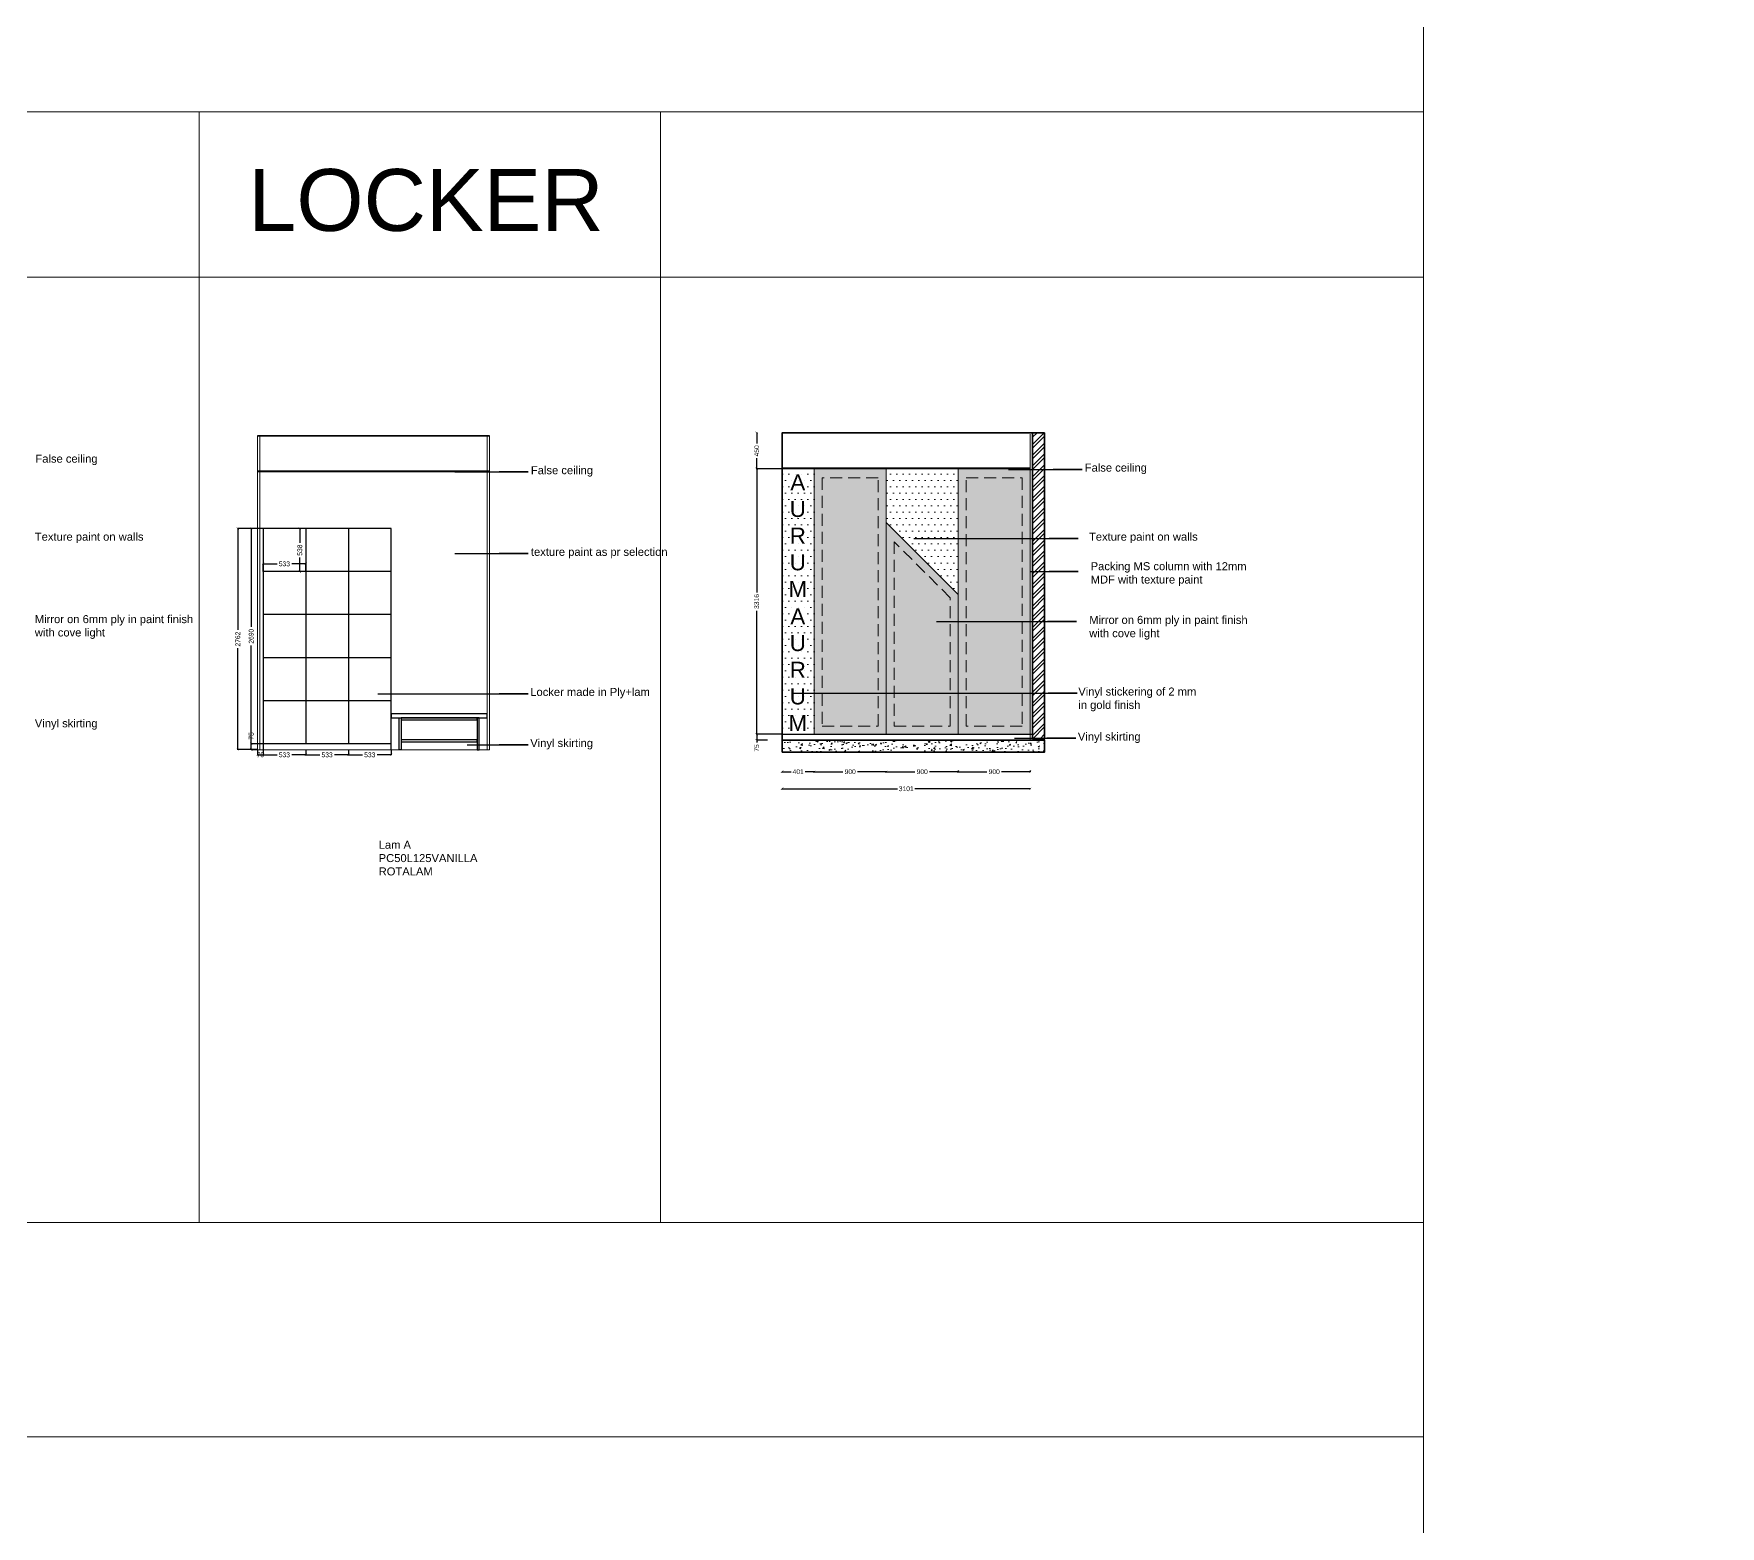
# Model space of a CAD drawing. Header units: millimetres. Extents: x 1464389 to 1998638, y -29162 to 256806.
# Drawn here: x 1645350 to 1666430, y 184258 to 202913 of the extents above; entities that cross this region are included whole.
import ezdxf

# ---------------------------------------------------------------- set-up
doc = ezdxf.new("R2010")
doc.units = ezdxf.units.MM
doc.header["$LTSCALE"] = 15
doc.header["$PDMODE"] = 35
doc.linetypes.add('DASHED', pattern=[0.75, 0.5, -0.25])
doc.layers.get('0').update_dxf_attribs({"lineweight": 5})
for name, color, linetype, lineweight in [('A-Hatch', 251, 'Continuous', 9), ('dimension', 1, 'Continuous', 25), ('false ceiling', 124, 'Continuous', 9), ('Hatch', 252, 'Continuous', 15), ('LS_DR_Wall', 5, 'Continuous', 35)]:
    doc.layers.add(name, color=color, linetype=linetype, lineweight=lineweight)
doc.layers.add('Furnitures', color=7, linetype='Continuous', lineweight=25, true_color=0x753b00)
doc.layers.add('Lighting', color=7, linetype='DASHED', lineweight=9, true_color=0xff870f)
doc.layers.add('LS_DR_Skirting', color=154, linetype='Continuous')
doc.layers.add('Text', color=250, linetype='Continuous')
doc.layers.add('TEXTS', color=7, linetype='Continuous', true_color=0x636466)
doc.styles.add('ARIAL', font='arial.ttf')
doc.dimstyles.new('SC-25', dxfattribs={"dimtxt": 60, "dimasz": 30, "dimexe": 0, "dimexo": 0, "dimgap": 25, "dimtad": 0, "dimdec": 0, "dimzin": 0, "dimdsep": 46, "dimtxsty": 'ARIAL', "dimblk": 'ARCHTICK', "dimcen": 0.09, "dimdle": 3, "dimclrd": 251, "dimclre": 251, "dimclrt": 1, "dimadec": 0, "dimazin": 0, "dimtfac": 1, "dimtdec": 0, "dimtofl": 0, "dimtmove": 0, "dimatfit": 2, "dimfxl": 100, "dimtolj": 1, "dimtzin": 0, "dimarcsym": 0})

# ---------------------------------------------------------------- blocks, each defined once
blk = doc.blocks.new('_ArchTick')
at = {"color": 0, "linetype": 'ByBlock', "const_width": 0.15}
blk.add_lwpolyline([(-0.5, -0.5), (0.5, 0.5)], dxfattribs=at)
blk = doc.blocks.new('*D1939')
at = {"layer": 'Defpoints', "color": 0, "ltscale": 0.25, "transparency": 16777216}
for p in [(1648217, 196728), (1648068, 194038), (1648147, 194038)]:
    blk.add_point(p, dxfattribs=at)
at = {"layer": 'dimension', "color": 251, "lineweight": -2, "ltscale": 0.25, "transparency": 16777216}
for p, q in [((1648068, 196731), (1648068, 195498)), ((1648217, 196728), (1648068, 196728)), ((1648068, 194035), (1648068, 195268)), ((1648147, 194038), (1648068, 194038))]:
    blk.add_line(p, q, dxfattribs=at)
at = {"layer": 'dimension', "color": 251, "lineweight": -2, "ltscale": 0.25, "transparency": 16777216, "xscale": 30, "yscale": 30, "zscale": 30}
for p, rotation in [((1648068, 196728), 90), ((1648068, 194038), 270)]:
    blk.add_blockref('_ArchTick', p, dxfattribs=dict(at, rotation=rotation))
at = {"layer": 'dimension', "color": 1, "ltscale": 0.25, "transparency": 16777216, "insert": (1648068, 195383), "char_height": 60, "attachment_point": 5, "rotation": 90, "style": 'ARIAL'}
blk.add_mtext('\\A1;2690', dxfattribs=at)
blk = doc.blocks.new('*D1940')
at = {"layer": 'Defpoints', "color": 0, "ltscale": 0.25, "transparency": 16777216}
for p in [(1648068, 194038), (1648147, 194038), (1648147, 193964)]:
    blk.add_point(p, dxfattribs=at)
at = {"layer": 'dimension', "color": 251, "lineweight": -2, "ltscale": 0.25, "transparency": 16777216}
for p, q in [((1648068, 194038), (1648068, 194068)), ((1648147, 194038), (1648068, 194038)), ((1648068, 193961), (1648068, 194038)), ((1648147, 193964), (1648068, 193964))]:
    blk.add_line(p, q, dxfattribs=at)
at = {"layer": 'dimension', "color": 251, "lineweight": -2, "ltscale": 0.25, "transparency": 16777216, "xscale": 30, "yscale": 30, "zscale": 30}
for p, rotation in [((1648068, 194038), 90), ((1648068, 193964), 270)]:
    blk.add_blockref('_ArchTick', p, dxfattribs=dict(at, rotation=rotation))
at = {"layer": 'dimension', "color": 1, "ltscale": 0.25, "transparency": 16777216, "insert": (1648068, 194136), "char_height": 60, "attachment_point": 5, "rotation": 90, "style": 'ARIAL'}
blk.add_mtext('\\A1;75', dxfattribs=at)
blk = doc.blocks.new('*D1941')
at = {"layer": 'Defpoints', "color": 0, "ltscale": 0.25, "transparency": 16777216}
for p in [(1648147, 193966), (1648217, 193966), (1648217, 193900)]:
    blk.add_point(p, dxfattribs=at)
at = {"layer": 'dimension', "color": 251, "lineweight": -2, "ltscale": 0.25, "transparency": 16777216}
for p, q in [((1648147, 193966), (1648147, 193900)), ((1648217, 193966), (1648217, 193900)), ((1648144, 193900), (1648220, 193900))]:
    blk.add_line(p, q, dxfattribs=at)
at = {"layer": 'dimension', "color": 251, "lineweight": -2, "ltscale": 0.25, "transparency": 16777216, "xscale": 30, "yscale": 30, "zscale": 30, "rotation": 180}
blk.add_blockref('_ArchTick', (1648147, 193900), dxfattribs=at)
at = {"layer": 'dimension', "color": 251, "lineweight": -2, "ltscale": 0.25, "transparency": 16777216, "xscale": 30, "yscale": 30, "zscale": 30}
blk.add_blockref('_ArchTick', (1648217, 193900), dxfattribs=at)
at = {"layer": 'dimension', "color": 1, "ltscale": 0.25, "transparency": 16777216, "insert": (1648182, 193900), "char_height": 60, "attachment_point": 5, "style": 'ARIAL'}
blk.add_mtext('\\A1;70', dxfattribs=at)
blk = doc.blocks.new('*D1942')
at = {"layer": 'Defpoints', "color": 0, "ltscale": 0.25, "transparency": 16777216}
for p in [(1648217, 193966), (1648750, 193966), (1648750, 193900)]:
    blk.add_point(p, dxfattribs=at)
at = {"layer": 'dimension', "color": 251, "lineweight": -2, "ltscale": 0.25, "transparency": 16777216}
for p, q in [((1648217, 193966), (1648217, 193900)), ((1648750, 193966), (1648750, 193900)), ((1648214, 193900), (1648392, 193900)), ((1648753, 193900), (1648575, 193900))]:
    blk.add_line(p, q, dxfattribs=at)
at = {"layer": 'dimension', "color": 251, "lineweight": -2, "ltscale": 0.25, "transparency": 16777216, "xscale": 30, "yscale": 30, "zscale": 30, "rotation": 180}
blk.add_blockref('_ArchTick', (1648217, 193900), dxfattribs=at)
at = {"layer": 'dimension', "color": 251, "lineweight": -2, "ltscale": 0.25, "transparency": 16777216, "xscale": 30, "yscale": 30, "zscale": 30}
blk.add_blockref('_ArchTick', (1648750, 193900), dxfattribs=at)
at = {"layer": 'dimension', "color": 1, "ltscale": 0.25, "transparency": 16777216, "insert": (1648483, 193900), "char_height": 60, "attachment_point": 5, "style": 'ARIAL'}
blk.add_mtext('\\A1;533', dxfattribs=at)
blk = doc.blocks.new('*D1943')
at = {"layer": 'Defpoints', "color": 0, "ltscale": 0.25, "transparency": 16777216}
for p in [(1648750, 193966), (1649283, 193966), (1649283, 193900)]:
    blk.add_point(p, dxfattribs=at)
at = {"layer": 'dimension', "color": 251, "lineweight": -2, "ltscale": 0.25, "transparency": 16777216}
for p, q in [((1648750, 193966), (1648750, 193900)), ((1649283, 193966), (1649283, 193900)), ((1648747, 193900), (1648925, 193900)), ((1649286, 193900), (1649108, 193900))]:
    blk.add_line(p, q, dxfattribs=at)
at = {"layer": 'dimension', "color": 251, "lineweight": -2, "ltscale": 0.25, "transparency": 16777216, "xscale": 30, "yscale": 30, "zscale": 30, "rotation": 180}
blk.add_blockref('_ArchTick', (1648750, 193900), dxfattribs=at)
at = {"layer": 'dimension', "color": 251, "lineweight": -2, "ltscale": 0.25, "transparency": 16777216, "xscale": 30, "yscale": 30, "zscale": 30}
blk.add_blockref('_ArchTick', (1649283, 193900), dxfattribs=at)
at = {"layer": 'dimension', "color": 1, "ltscale": 0.25, "transparency": 16777216, "insert": (1649017, 193900), "char_height": 60, "attachment_point": 5, "style": 'ARIAL'}
blk.add_mtext('\\A1;533', dxfattribs=at)
blk = doc.blocks.new('*D1944')
at = {"layer": 'Defpoints', "color": 0, "ltscale": 0.25, "transparency": 16777216}
for p in [(1649283, 193966), (1649817, 193966), (1649817, 193900)]:
    blk.add_point(p, dxfattribs=at)
at = {"layer": 'dimension', "color": 251, "lineweight": -2, "ltscale": 0.25, "transparency": 16777216}
for p, q in [((1649283, 193966), (1649283, 193900)), ((1649817, 193966), (1649817, 193900)), ((1649280, 193900), (1649459, 193900)), ((1649820, 193900), (1649641, 193900))]:
    blk.add_line(p, q, dxfattribs=at)
at = {"layer": 'dimension', "color": 251, "lineweight": -2, "ltscale": 0.25, "transparency": 16777216, "xscale": 30, "yscale": 30, "zscale": 30, "rotation": 180}
blk.add_blockref('_ArchTick', (1649283, 193900), dxfattribs=at)
at = {"layer": 'dimension', "color": 251, "lineweight": -2, "ltscale": 0.25, "transparency": 16777216, "xscale": 30, "yscale": 30, "zscale": 30}
blk.add_blockref('_ArchTick', (1649817, 193900), dxfattribs=at)
at = {"layer": 'dimension', "color": 1, "ltscale": 0.25, "transparency": 16777216, "insert": (1649550, 193900), "char_height": 60, "attachment_point": 5, "style": 'ARIAL'}
blk.add_mtext('\\A1;533', dxfattribs=at)
blk = doc.blocks.new('*D1669')
at = {"layer": 'Defpoints', "color": 0, "ltscale": 0.25, "transparency": 16777216}
for p in [(1654704, 193689), (1655105, 193689), (1655105, 193689)]:
    blk.add_point(p, dxfattribs=at)
at = {"layer": 'dimension', "color": 251, "lineweight": -2, "ltscale": 0.25, "transparency": 16777216}
for p, q in [((1654701, 193689), (1654818, 193689)), ((1655108, 193689), (1654991, 193689))]:
    blk.add_line(p, q, dxfattribs=at)
at = {"layer": 'dimension', "color": 251, "lineweight": -2, "ltscale": 0.25, "transparency": 16777216, "xscale": 30, "yscale": 30, "zscale": 30, "rotation": 180}
blk.add_blockref('_ArchTick', (1654704, 193689), dxfattribs=at)
at = {"layer": 'dimension', "color": 251, "lineweight": -2, "ltscale": 0.25, "transparency": 16777216, "xscale": 30, "yscale": 30, "zscale": 30}
blk.add_blockref('_ArchTick', (1655105, 193689), dxfattribs=at)
at = {"layer": 'dimension', "color": 1, "ltscale": 0.25, "transparency": 16777216, "insert": (1654905, 193689), "char_height": 60, "attachment_point": 5, "style": 'ARIAL'}
blk.add_mtext('\\A1;401', dxfattribs=at)
blk = doc.blocks.new('*D1670')
at = {"layer": 'Defpoints', "color": 0, "ltscale": 0.25, "transparency": 16777216}
for p in [(1655105, 193689), (1656005, 193689), (1656005, 193689)]:
    blk.add_point(p, dxfattribs=at)
at = {"layer": 'dimension', "color": 251, "lineweight": -2, "ltscale": 0.25, "transparency": 16777216}
for p, q in [((1655102, 193689), (1655464, 193689)), ((1656008, 193689), (1655646, 193689))]:
    blk.add_line(p, q, dxfattribs=at)
at = {"layer": 'dimension', "color": 251, "lineweight": -2, "ltscale": 0.25, "transparency": 16777216, "xscale": 30, "yscale": 30, "zscale": 30, "rotation": 180}
blk.add_blockref('_ArchTick', (1655105, 193689), dxfattribs=at)
at = {"layer": 'dimension', "color": 251, "lineweight": -2, "ltscale": 0.25, "transparency": 16777216, "xscale": 30, "yscale": 30, "zscale": 30}
blk.add_blockref('_ArchTick', (1656005, 193689), dxfattribs=at)
at = {"layer": 'dimension', "color": 1, "ltscale": 0.25, "transparency": 16777216, "insert": (1655555, 193689), "char_height": 60, "attachment_point": 5, "style": 'ARIAL'}
blk.add_mtext('\\A1;900', dxfattribs=at)
blk = doc.blocks.new('*D1671')
at = {"layer": 'Defpoints', "color": 0, "ltscale": 0.25, "transparency": 16777216}
for p in [(1656005, 193689), (1656905, 193689), (1656905, 193689)]:
    blk.add_point(p, dxfattribs=at)
at = {"layer": 'dimension', "color": 251, "lineweight": -2, "ltscale": 0.25, "transparency": 16777216}
for p, q in [((1656002, 193689), (1656364, 193689)), ((1656908, 193689), (1656546, 193689))]:
    blk.add_line(p, q, dxfattribs=at)
at = {"layer": 'dimension', "color": 251, "lineweight": -2, "ltscale": 0.25, "transparency": 16777216, "xscale": 30, "yscale": 30, "zscale": 30, "rotation": 180}
blk.add_blockref('_ArchTick', (1656005, 193689), dxfattribs=at)
at = {"layer": 'dimension', "color": 251, "lineweight": -2, "ltscale": 0.25, "transparency": 16777216, "xscale": 30, "yscale": 30, "zscale": 30}
blk.add_blockref('_ArchTick', (1656905, 193689), dxfattribs=at)
at = {"layer": 'dimension', "color": 1, "ltscale": 0.25, "transparency": 16777216, "insert": (1656455, 193689), "char_height": 60, "attachment_point": 5, "style": 'ARIAL'}
blk.add_mtext('\\A1;900', dxfattribs=at)
blk = doc.blocks.new('*D1672')
at = {"layer": 'Defpoints', "color": 0, "ltscale": 0.25, "transparency": 16777216}
for p in [(1656905, 193704), (1657805, 193704), (1657805, 193689)]:
    blk.add_point(p, dxfattribs=at)
at = {"layer": 'dimension', "color": 251, "lineweight": -2, "ltscale": 0.25, "transparency": 16777216}
for p, q in [((1656902, 193689), (1657264, 193689)), ((1656905, 193704), (1656905, 193689)), ((1657808, 193689), (1657446, 193689)), ((1657805, 193704), (1657805, 193689))]:
    blk.add_line(p, q, dxfattribs=at)
at = {"layer": 'dimension', "color": 251, "lineweight": -2, "ltscale": 0.25, "transparency": 16777216, "xscale": 30, "yscale": 30, "zscale": 30, "rotation": 180}
blk.add_blockref('_ArchTick', (1656905, 193689), dxfattribs=at)
at = {"layer": 'dimension', "color": 251, "lineweight": -2, "ltscale": 0.25, "transparency": 16777216, "xscale": 30, "yscale": 30, "zscale": 30}
blk.add_blockref('_ArchTick', (1657805, 193689), dxfattribs=at)
at = {"layer": 'dimension', "color": 1, "ltscale": 0.25, "transparency": 16777216, "insert": (1657355, 193689), "char_height": 60, "attachment_point": 5, "style": 'ARIAL'}
blk.add_mtext('\\A1;900', dxfattribs=at)
blk = doc.blocks.new('*D1673')
at = {"layer": 'Defpoints', "color": 0, "ltscale": 0.25, "transparency": 16777216}
for p in [(1654704, 193476), (1657805, 193476), (1657805, 193476)]:
    blk.add_point(p, dxfattribs=at)
at = {"layer": 'dimension', "color": 251, "lineweight": -2, "ltscale": 0.25, "transparency": 16777216}
for p, q in [((1654701, 193476), (1656146, 193476)), ((1657808, 193476), (1656364, 193476))]:
    blk.add_line(p, q, dxfattribs=at)
at = {"layer": 'dimension', "color": 251, "lineweight": -2, "ltscale": 0.25, "transparency": 16777216, "xscale": 30, "yscale": 30, "zscale": 30, "rotation": 180}
blk.add_blockref('_ArchTick', (1654704, 193476), dxfattribs=at)
at = {"layer": 'dimension', "color": 251, "lineweight": -2, "ltscale": 0.25, "transparency": 16777216, "xscale": 30, "yscale": 30, "zscale": 30}
blk.add_blockref('_ArchTick', (1657805, 193476), dxfattribs=at)
at = {"layer": 'dimension', "color": 1, "ltscale": 0.25, "transparency": 16777216, "insert": (1656255, 193476), "char_height": 60, "attachment_point": 5, "style": 'ARIAL'}
blk.add_mtext('\\A1;3101', dxfattribs=at)
blk = doc.blocks.new('*D1674')
at = {"layer": 'Defpoints', "color": 0, "ltscale": 0.25, "transparency": 16777216}
for p in [(1654386, 197925), (1654386, 197475), (1654386, 197475)]:
    blk.add_point(p, dxfattribs=at)
at = {"layer": 'dimension', "color": 251, "lineweight": -2, "ltscale": 0.25, "transparency": 16777216}
for p, q in [((1654386, 197928), (1654386, 197792)), ((1654386, 197472), (1654386, 197607))]:
    blk.add_line(p, q, dxfattribs=at)
at = {"layer": 'dimension', "color": 251, "lineweight": -2, "ltscale": 0.25, "transparency": 16777216, "xscale": 30, "yscale": 30, "zscale": 30}
for p, rotation in [((1654386, 197925), 90), ((1654386, 197475), 270)]:
    blk.add_blockref('_ArchTick', p, dxfattribs=dict(at, rotation=rotation))
at = {"layer": 'dimension', "color": 1, "ltscale": 0.25, "transparency": 16777216, "insert": (1654386, 197700), "char_height": 60, "attachment_point": 5, "rotation": 90, "style": 'ARIAL'}
blk.add_mtext('\\A1;450', dxfattribs=at)
blk = doc.blocks.new('*D2391')
at = {"layer": 'Defpoints', "color": 0, "ltscale": 0.25, "transparency": 16777216}
for p in [(1654704, 197475), (1654386, 194159), (1654704, 194159)]:
    blk.add_point(p, dxfattribs=at)
at = {"layer": 'dimension', "color": 251, "lineweight": -2, "ltscale": 0.25, "transparency": 16777216}
for p, q in [((1654386, 197478), (1654386, 195931)), ((1654704, 197475), (1654386, 197475)), ((1654386, 194156), (1654386, 195702)), ((1654704, 194159), (1654386, 194159))]:
    blk.add_line(p, q, dxfattribs=at)
at = {"layer": 'dimension', "color": 251, "lineweight": -2, "ltscale": 0.25, "transparency": 16777216, "xscale": 30, "yscale": 30, "zscale": 30}
for p, rotation in [((1654386, 197475), 90), ((1654386, 194159), 270)]:
    blk.add_blockref('_ArchTick', p, dxfattribs=dict(at, rotation=rotation))
at = {"layer": 'dimension', "color": 1, "ltscale": 0.25, "transparency": 16777216, "insert": (1654386, 195817), "char_height": 60, "attachment_point": 5, "rotation": 90, "style": 'ARIAL'}
blk.add_mtext('\\A1;3316', dxfattribs=at)
blk = doc.blocks.new('*D1675')
at = {"layer": 'Defpoints', "color": 0, "ltscale": 0.25, "transparency": 16777216}
for p in [(1654521, 194159), (1654386, 194084), (1654521, 194084)]:
    blk.add_point(p, dxfattribs=at)
at = {"layer": 'dimension', "color": 251, "lineweight": -2, "ltscale": 0.25, "transparency": 16777216}
for p, q in [((1654386, 194162), (1654386, 194084)), ((1654521, 194159), (1654386, 194159)), ((1654521, 194084), (1654386, 194084)), ((1654386, 194084), (1654386, 194054))]:
    blk.add_line(p, q, dxfattribs=at)
at = {"layer": 'dimension', "color": 251, "lineweight": -2, "ltscale": 0.25, "transparency": 16777216, "xscale": 30, "yscale": 30, "zscale": 30}
for p, rotation in [((1654386, 194159), 90), ((1654386, 194084), 270)]:
    blk.add_blockref('_ArchTick', p, dxfattribs=dict(at, rotation=rotation))
at = {"layer": 'dimension', "color": 1, "ltscale": 0.25, "transparency": 16777216, "insert": (1654386, 193986), "char_height": 60, "attachment_point": 5, "rotation": 90, "style": 'ARIAL'}
blk.add_mtext('\\A1;75', dxfattribs=at)
blk = doc.blocks.new('*D2394')
at = {"layer": 'Defpoints', "color": 0, "ltscale": 0.25, "transparency": 16777216}
for p in [(1647901, 196728), (1648147, 196728), (1648147, 193966)]:
    blk.add_point(p, dxfattribs=at)
at = {"layer": 'dimension', "color": 251, "lineweight": -2, "ltscale": 0.25, "transparency": 16777216}
for p, q in [((1647901, 196731), (1647901, 195462)), ((1648147, 196728), (1647901, 196728)), ((1647901, 193963), (1647901, 195232)), ((1648147, 193966), (1647901, 193966))]:
    blk.add_line(p, q, dxfattribs=at)
at = {"layer": 'dimension', "color": 251, "lineweight": -2, "ltscale": 0.25, "transparency": 16777216, "xscale": 30, "yscale": 30, "zscale": 30}
for p, rotation in [((1647901, 196728), 90), ((1647901, 193966), 270)]:
    blk.add_blockref('_ArchTick', p, dxfattribs=dict(at, rotation=rotation))
at = {"layer": 'dimension', "color": 1, "ltscale": 0.25, "transparency": 16777216, "insert": (1647901, 195347), "char_height": 60, "attachment_point": 5, "rotation": 90, "style": 'ARIAL'}
blk.add_mtext('\\A1;2762', dxfattribs=at)
blk = doc.blocks.new('*D2395')
at = {"layer": 'Defpoints', "color": 0, "ltscale": 0.25, "transparency": 16777216}
for p in [(1648676, 196728), (1648712, 196728), (1648750, 196190)]:
    blk.add_point(p, dxfattribs=at)
at = {"layer": 'dimension', "color": 251, "lineweight": -2, "ltscale": 0.25, "transparency": 16777216}
for p, q in [((1648676, 196731), (1648676, 196550)), ((1648712, 196728), (1648676, 196728)), ((1648676, 196187), (1648676, 196368)), ((1648750, 196190), (1648676, 196190))]:
    blk.add_line(p, q, dxfattribs=at)
at = {"layer": 'dimension', "color": 251, "lineweight": -2, "ltscale": 0.25, "transparency": 16777216, "xscale": 30, "yscale": 30, "zscale": 30}
for p, rotation in [((1648676, 196728), 90), ((1648676, 196190), 270)]:
    blk.add_blockref('_ArchTick', p, dxfattribs=dict(at, rotation=rotation))
at = {"layer": 'dimension', "color": 1, "ltscale": 0.25, "transparency": 16777216, "insert": (1648676, 196459), "char_height": 60, "attachment_point": 5, "rotation": 90, "style": 'ARIAL'}
blk.add_mtext('\\A1;538', dxfattribs=at)
blk = doc.blocks.new('*D2396')
at = {"layer": 'Defpoints', "color": 0, "ltscale": 0.25, "transparency": 16777216}
for p in [(1648750, 196287), (1648217, 196190), (1648750, 196190)]:
    blk.add_point(p, dxfattribs=at)
at = {"layer": 'dimension', "color": 251, "lineweight": -2, "ltscale": 0.25, "transparency": 16777216}
for p, q in [((1648214, 196287), (1648392, 196287)), ((1648217, 196190), (1648217, 196287)), ((1648753, 196287), (1648575, 196287)), ((1648750, 196190), (1648750, 196287))]:
    blk.add_line(p, q, dxfattribs=at)
at = {"layer": 'dimension', "color": 251, "lineweight": -2, "ltscale": 0.25, "transparency": 16777216, "xscale": 30, "yscale": 30, "zscale": 30, "rotation": 180}
blk.add_blockref('_ArchTick', (1648217, 196287), dxfattribs=at)
at = {"layer": 'dimension', "color": 251, "lineweight": -2, "ltscale": 0.25, "transparency": 16777216, "xscale": 30, "yscale": 30, "zscale": 30}
blk.add_blockref('_ArchTick', (1648750, 196287), dxfattribs=at)
at = {"layer": 'dimension', "color": 1, "ltscale": 0.25, "transparency": 16777216, "insert": (1648483, 196287), "char_height": 60, "attachment_point": 5, "style": 'ARIAL'}
blk.add_mtext('\\A1;533', dxfattribs=at)

msp = doc.modelspace()

# ---------------------------------------------------------------- hatches: boundary and pattern name
at = {"layer": 'Hatch', "ltscale": 0.25}
h = msp.add_hatch(dxfattribs=at)
h.set_pattern_fill('ANSI32', color=256, scale=10)
h.set_pattern_definition([(45, (386000.32, 275004.06), (-67.351921, 67.351921), []), (45, (386045.22, 275004.06), (-67.351921, 67.351921), [])])
h.paths.add_polyline_path([(1657985.3, 197924.7), (1657835.3, 197924.7), (1657835.3, 194101.7), (1657985.3, 194101.7)])
h = msp.add_hatch(dxfattribs=at)
h.set_pattern_fill('DOTS', color=256, scale=50)
h.set_pattern_definition([(0, (380976.97, 274878.93), (39.6875, 79.375), [0, -79.375])])
h.paths.add_polyline_path([(1655105.3, 197462.7), (1654704.3, 197462.7), (1654704.3, 194158.9), (1655105.3, 194158.9)])
h.paths.add_polyline_path([(1656905.3, 197462.7), (1656005.3, 197462.7), (1656005.3, 196804.3), (1656905.3, 195904.3)])
h = msp.add_hatch(dxfattribs=at)
h.set_pattern_fill('AR-CONC', color=256)
h.set_pattern_definition([(50, (387315.81, 315527.55), (182.184669, -15.939086), [19.05, -209.55]), (355, (387315.81, 315527.55), (-35.243421, 191.056845), [15.24, -167.640584]), (100.451445, (387331, 315526.23), (146.941247, 175.117752), [16.19001, -178.090245]), (46.1842, (387315.81, 315578.35), (271.07904, -42.042328), [28.575, -314.325]), (96.635558, (387338.4, 315574.85), (237.404134, 247.426125), [24.285023, -267.13561]), (351.18415, (387315.8, 315578.35), (237.404134, 247.426125), [22.85997, -251.45973]), (21, (387341.21, 315565.65), (151.614391, -102.265198), [19.05, -209.55]), (326, (387341.21, 315565.65), (61.802028, 184.187966), [15.24, -167.64]), (71.451445, (387353.85, 315557.13), (213.41642, 81.92277), [16.19001, -178.089938]), (37.5, (387315.814, 315527.553), (3.0886033, 84.555039), [0, -165.608, 0, -170.18, 0, -168.275]), (7.5, (387315.81, 315527.55), (66.8196625, 100.180575), [0, -97.028, 0, -161.798, 0, -64.135]), (327.5, (387259.17, 315527.55), (135.590595, -5.728744), [0, -63.5, 0, -198.12, 0, -262.89]), (317.5, (387233.77, 315527.55), (148.129181, 25.426491), [0, -82.55, 0, -131.572, 0, -186.69])])
h.paths.add_polyline_path([(1657985.3, 194083.9), (1654704.3, 194083.9), (1654704.3, 193933.9), (1657985.3, 193933.9)])
at = {"layer": 'Lighting', "ltscale": 0.25, "true_color": 0xadddf7}
h = msp.add_hatch(color=141, dxfattribs=at)
h.dxf.hatch_style = 1
h.paths.add_polyline_path([(1655905.3, 197362.7), (1655205.3, 197362.7), (1655205.3, 194258.9), (1655905.3, 194258.9)], flags=0)
h.paths.add_polyline_path([(1656005.3, 196804.3), (1656005.3, 197474.7), (1655105.3, 197474.7), (1655105.3, 194158.9), (1656005.3, 194158.9)])
h.paths.add_polyline_path([(1655905.3, 194258.9), (1655205.3, 194258.9), (1655205.3, 197362.7), (1655905.3, 197362.7)], flags=16)
h.paths.add_polyline_path([(1656005.3, 196804.3), (1656005.3, 194158.9), (1656905.3, 194158.9), (1656905.3, 195904.3)])
h.paths.add_polyline_path([(1656105.3, 196562.8), (1656805.3, 195862.8), (1656805.3, 194258.9), (1656105.3, 194258.9)], flags=0)
h.paths.add_polyline_path([(1656105.3, 196562.8), (1656105.3, 194258.9), (1656805.3, 194258.9), (1656805.3, 195862.8)], flags=16)
h.paths.add_polyline_path([(1657705.3, 197362.7), (1657005.3, 197362.7), (1657005.3, 194258.9), (1657705.3, 194258.9)], flags=16)
h.paths.add_polyline_path([(1657805.3, 197474.7), (1656905.3, 197474.7), (1656905.3, 195904.3), (1656905.3, 195904.3), (1656905.3, 194158.9), (1657805.3, 194158.9)])
h = msp.add_hatch(color=141, dxfattribs=at)
h.dxf.hatch_style = 1
h.paths.add_polyline_path([(1657705.3, 197362.7), (1657005.3, 197362.7), (1657005.3, 194258.9), (1657705.3, 194258.9)])
h.paths.add_polyline_path([(1656805.3, 195862.8), (1656105.3, 196562.8), (1656105.3, 194258.9), (1656805.3, 194258.9)])
h.paths.add_polyline_path([(1655905.3, 197362.7), (1655205.3, 197362.7), (1655205.3, 194258.9), (1655905.3, 194258.9)])

# ---------------------------------------------------------------- linework, layer by layer
at = {"ltscale": 0.25}
for p, q in [((1615220.4, 201936), (1662718.6, 201936)), ((1647418.9, 201936), (1647418.9, 188054.3)), ((1653183.2, 201936), (1653183.2, 188054.3)), ((1615220.4, 199871.4), (1662718.6, 199871.4)), ((1649816.6, 193963.6), (1648146.6, 193963.6)), ((1615220.4, 188054.3), (1662718.6, 188054.3)), ((1615220.4, 185374.8), (1662718.6, 185374.8))]:
    msp.add_line(p, q, dxfattribs=at)
for p, q in [((1648146.6, 193963.6), (1648146.6, 197888.6)), ((1651016.6, 193963.6), (1651016.6, 197888.6)), ((1651046.6, 193963.6), (1648146.6, 193963.6))]:
    msp.add_line(p, q)
msp.add_lwpolyline([(1520964.5, 232978.4), (1662718.6, 232978.4), (1662718.6, -21144.5), (1520964.5, -21144.5)], close=True)
for points in [[(1656005.3, 197474.7), (1655105.3, 197474.7), (1655105.3, 194158.9), (1656005.3, 194158.9)], [(1656905.3, 197474.7), (1657805.3, 197474.7), (1657805.3, 194158.9), (1656905.3, 194158.9)], [(1656905.3, 194158.9), (1656905.3, 195904.3), (1656005.3, 196804.3), (1656005.3, 194158.9)]]:
    msp.add_lwpolyline(points, close=True, dxfattribs=at)
at = {"layer": 'A-Hatch'}
for p, q in [((1648176.6, 193963.6), (1648176.6, 197888.6)), ((1651046.6, 193963.6), (1651046.6, 197888.6))]:
    msp.add_line(p, q, dxfattribs=at)
at = {"layer": 'A-Hatch', "ltscale": 0.25}
msp.add_line((1657805.3, 197908), (1657805.3, 194083.9), dxfattribs=at)
at = {"layer": 'false ceiling', "ltscale": 0.25}
for p, q in [((1651046.6, 197450.6), (1648146.6, 197450.6)), ((1651046.6, 197438.6), (1648146.6, 197438.6)), ((1654704.3, 197486.7), (1657805.3, 197486.7)), ((1654704.3, 197474.7), (1657805.3, 197474.7))]:
    msp.add_line(p, q, dxfattribs=at)
at = {"layer": 'Furnitures', "ltscale": 0.25}
for p, q in [((1649816.6, 196728), (1648146.6, 196728)), ((1648216.6, 196728), (1648216.6, 193963.6)), ((1648749.9, 196728), (1648749.9, 194038.2)), ((1649283.3, 196728), (1649283.3, 194038.2)), ((1649816.6, 196190.2), (1648216.6, 196190.2)), ((1649816.6, 195652.2), (1648216.6, 195652.2)), ((1649816.6, 195114.2), (1648216.6, 195114.2)), ((1649816.6, 194576.2), (1648216.6, 194576.2))]:
    msp.add_line(p, q, dxfattribs=at)
at = {"layer": 'Furnitures'}
msp.add_line((1649816.6, 193963.6), (1649816.6, 196728), dxfattribs=at)
at = {"layer": 'Furnitures', "ltscale": 0.25}
for points in [[(1649816.6, 194363.6), (1651016.6, 194363.6), (1651016.6, 194413.6), (1649816.6, 194413.6)], [(1649916.6, 194363.6), (1649941.6, 194363.6), (1649941.6, 193963.6), (1649916.6, 193963.6)], [(1649941.6, 194338.6), (1650891.6, 194338.6), (1650891.6, 194363.6), (1649941.6, 194363.6)], [(1650916.6, 194363.6), (1650891.6, 194363.6), (1650891.6, 193963.6), (1650916.6, 193963.6)], [(1649941.6, 194063.6), (1650891.6, 194063.6), (1650891.6, 194088.6), (1649941.6, 194088.6)]]:
    msp.add_lwpolyline(points, close=True, dxfattribs=at)
at = {"layer": 'Lighting', "ltscale": 20}
for points in [[(1655905.3, 197362.7), (1655205.3, 197362.7), (1655205.3, 194258.9), (1655905.3, 194258.9)], [(1657005.3, 197362.7), (1657705.3, 197362.7), (1657705.3, 194258.9), (1657005.3, 194258.9)], [(1656805.3, 194258.9), (1656805.3, 195862.8), (1656105.3, 196562.8), (1656105.3, 194258.9)]]:
    msp.add_lwpolyline(points, close=True, dxfattribs=at)
at = {"layer": 'LS_DR_Skirting', "ltscale": 0.25}
for p, q in [((1654704.3, 194158.9), (1657835.3, 194158.9)), ((1649816.6, 194038.2), (1648146.6, 194038.2))]:
    msp.add_line(p, q, dxfattribs=at)
at = {"layer": 'LS_DR_Wall', "ltscale": 0.25}
for p, q in [((1651046.6, 197888.6), (1648146.6, 197888.6)), ((1654704.3, 197924.7), (1657835.3, 197924.7))]:
    msp.add_line(p, q, dxfattribs=at)
for points in [[(1654704.3, 197924.7), (1654704.3, 197924.7), (1654704.3, 194083.9), (1654704.3, 194101.7)], [(1657985.3, 197924.7), (1657835.3, 197924.7), (1657835.3, 194101.7), (1657985.3, 194101.7)], [(1654704.3, 193933.9), (1657985.3, 193933.9), (1657985.3, 194083.9), (1654704.3, 194083.9)]]:
    msp.add_lwpolyline(points, close=True, dxfattribs=at)

# ---------------------------------------------------------------- texts
at = {"layer": 'Text', "color": 3, "insert": (1648031.7, 201222.1), "char_height": 773.26, "attachment_point": 1, "style": 'ARIAL'}
msp.add_mtext_dynamic_manual_height_columns('LOCKER', width=6623.106, gutter_width=10.2, heights=[313.4], dxfattribs=at)
at = {"layer": 'Text', "char_height": 100, "attachment_point": 3, "style": 'ARIAL'}
for s, insert, width in [('\\pxql;False ceiling', (1648230, 197652.1), 2858.77), ('\\pxql;False ceiling', (1661345.7, 197540.3), 2858.77), ('\\pxql;False ceiling', (1654422.8, 197507.7), 2858.77), ('\\pxql;Texture paint on walls', (1647501.2, 196676.9), 2137.719), ('\\pxql;Texture paint on walls', (1660677.5, 196676.9), 2137.719), ('\\pxql;texture paint as pr selection', (1654422.8, 196487.3), 2858.77), ('\\pxql;Packing MS column with 12mm MDF with texture paint', (1660698.4, 196307.9), 2137.719), ('\\pxql;Mirror on 6mm ply in paint finish with cove light', (1647501.2, 195646.3), 2137.719), ('\\pxql;Mirror on 6mm ply in paint finish with cove light', (1660680.5, 195637.1), 2137.719), ('\\pxql;Locker made in Ply+lam', (1653693.9, 194736.2), 2137.719), ('\\pxql;Vinyl stickering of 2 mm in gold finish', (1659997.1, 194741.3), 1591.148), ('\\pxql;Vinyl skirting', (1647501.2, 194344.4), 2137.719), ('\\pxql;Vinyl skirting', (1660538.1, 194178.7), 2137.719), ('\\pxql;Vinyl skirting', (1653693.9, 194098), 2137.719), ('\\pxql;Lam A\\PPC50L125VANILLA\\PROTALAM', (1652520.2, 192826.4), 2858.77)]:
    msp.add_mtext(s, dxfattribs=dict(at, insert=insert, width=width))
at = {"layer": 'Text', "ltscale": 0.25, "char_height": 200, "attachment_point": 1, "style": 'ARIAL'}
for insert in [(1654055.1, 197406.8), (1654055.1, 195730.6)]:
    msp.add_mtext_dynamic_manual_height_columns('\\pxqc;A\\PU\\PR\\PU\\PM', width=1689.485, gutter_width=250, heights=[0], dxfattribs=dict(at, insert=insert))

# ---------------------------------------------------------------- dimensions: what is measured, and where the dimension line sits
at = {"layer": 'dimension', "ltscale": 0.25}
for base, p1, p2, picture, middle in [((1654385.9, 197474.7), (1654385.9, 197924.7), (1654385.9, 197474.7), '*D1674', (1654385.9, 197699.7)), ((1654385.9, 194158.9), (1654704.3, 197474.7), (1654704.3, 194158.9), '*D2391', (1654385.9, 195816.8)), ((1647900.9, 196728), (1648146.6, 193965.6), (1648146.6, 196728), '*D2394', (1647900.9, 195346.8)), ((1648676.1, 196728), (1648749.9, 196190.2), (1648711.6, 196728), '*D2395', (1648676.1, 196459.1)), ((1654385.9, 194083.9), (1654520.6, 194158.9), (1654520.6, 194083.9), '*D1675', (1654385.9, 193986))]:
    dim = msp.add_linear_dim(base=base, p1=p1, p2=p2, angle=90, dimstyle='SC-25', override={"dimfxl": 15}, dxfattribs=at)
    dim.commit()
    dim.dimension.update_dxf_attribs({"geometry": picture, "text_midpoint": middle})
for p1, picture, middle in [((1648216.6, 196728), '*D1939', (1648067.8, 195383.1)), ((1648146.6, 193963.6), '*D1940', (1648067.8, 194136.2))]:
    dim = msp.add_linear_dim(base=(1648067.8, 194038.2), p1=p1, p2=(1648146.6, 194038.2), angle=90, dimstyle='SC-25', dxfattribs=at)
    dim.commit()
    dim.dimension.update_dxf_attribs({"geometry": picture, "text_midpoint": middle})
for base, p1, p2, override, picture, middle in [((1648749.9, 196286.7), (1648216.6, 196190.2), (1648749.9, 196190.2), {"dimfxl": 15}, '*D2396', (1648483.3, 196286.7)), ((1648749.9, 193899.8), (1648216.6, 193965.6), (1648749.9, 193965.6), {"dimtmove": 1}, '*D1942', (1648483.3, 193899.8)), ((1649283.3, 193899.8), (1648749.9, 193965.6), (1649283.3, 193965.6), {"dimtmove": 1}, '*D1943', (1649016.6, 193899.8)), ((1649816.6, 193899.8), (1649283.3, 193965.6), (1649816.6, 193965.6), {"dimtmove": 1}, '*D1944', (1649549.9, 193899.8)), ((1655105.3, 193688.7), (1654704.3, 193688.7), (1655105.3, 193688.7), {"dimfxl": 15}, '*D1669', (1654904.8, 193688.7)), ((1656005.3, 193688.7), (1655105.3, 193688.7), (1656005.3, 193688.7), {"dimfxl": 15}, '*D1670', (1655555.3, 193688.7)), ((1656905.3, 193688.7), (1656005.3, 193688.7), (1656905.3, 193688.7), {"dimfxl": 15}, '*D1671', (1656455.3, 193688.7)), ((1657805.3, 193688.7), (1656905.3, 193703.7), (1657805.3, 193703.7), {"dimfxl": 15}, '*D1672', (1657355.3, 193688.7)), ((1657805.3, 193476.4), (1654704.3, 193476.4), (1657805.3, 193476.4), {"dimfxl": 15}, '*D1673', (1656254.8, 193476.4))]:
    dim = msp.add_linear_dim(base=base, p1=p1, p2=p2, dimstyle='SC-25', override=override, dxfattribs=at)
    dim.commit()
    dim.dimension.update_dxf_attribs({"geometry": picture, "text_midpoint": middle})
dim = msp.add_linear_dim(base=(1648216.6, 193899.8), p1=(1648146.6, 193965.6), p2=(1648216.6, 193965.6), dimstyle='SC-25', dxfattribs=at)
dim.commit()
dim.dimension.update_dxf_attribs({"geometry": '*D1941', "text_midpoint": (1648181.6, 193899.8), "dimtype": 160})

# ---------------------------------------------------------------- leaders
at = {"layer": 'TEXTS'}
for points in [[(1650612, 197435.7), (1651529.2, 197435.7), (1651166.8, 197435.7)], [(1657535, 197468.3), (1658452.2, 197468.3), (1658089.7, 197468.3)], [(1656351.3, 196604.8), (1658403.7, 196604.8), (1658041.3, 196604.8)], [(1650612, 196415.2), (1651529.2, 196415.2), (1651166.8, 196415.2)], [(1657808, 196192.4), (1658403.7, 196192.4), (1658041.3, 196192.4)], [(1656631.8, 195565), (1658384.5, 195565), (1658022, 195565)], [(1649652.5, 194664.1), (1651529.2, 194664.1), (1651166.8, 194664.1)], [(1654844.5, 194669.2), (1658393.1, 194669.2), (1658030.7, 194669.2)], [(1650766.1, 194025.9), (1651529.2, 194025.9), (1651166.8, 194025.9)], [(1657610.3, 194106.6), (1658373.4, 194106.6), (1658011, 194106.6)]]:
    msp.add_leader(points, dimstyle='SC-25', override={"dimtad": 0}, dxfattribs=at)

doc.saveas('drawing.dxf')
